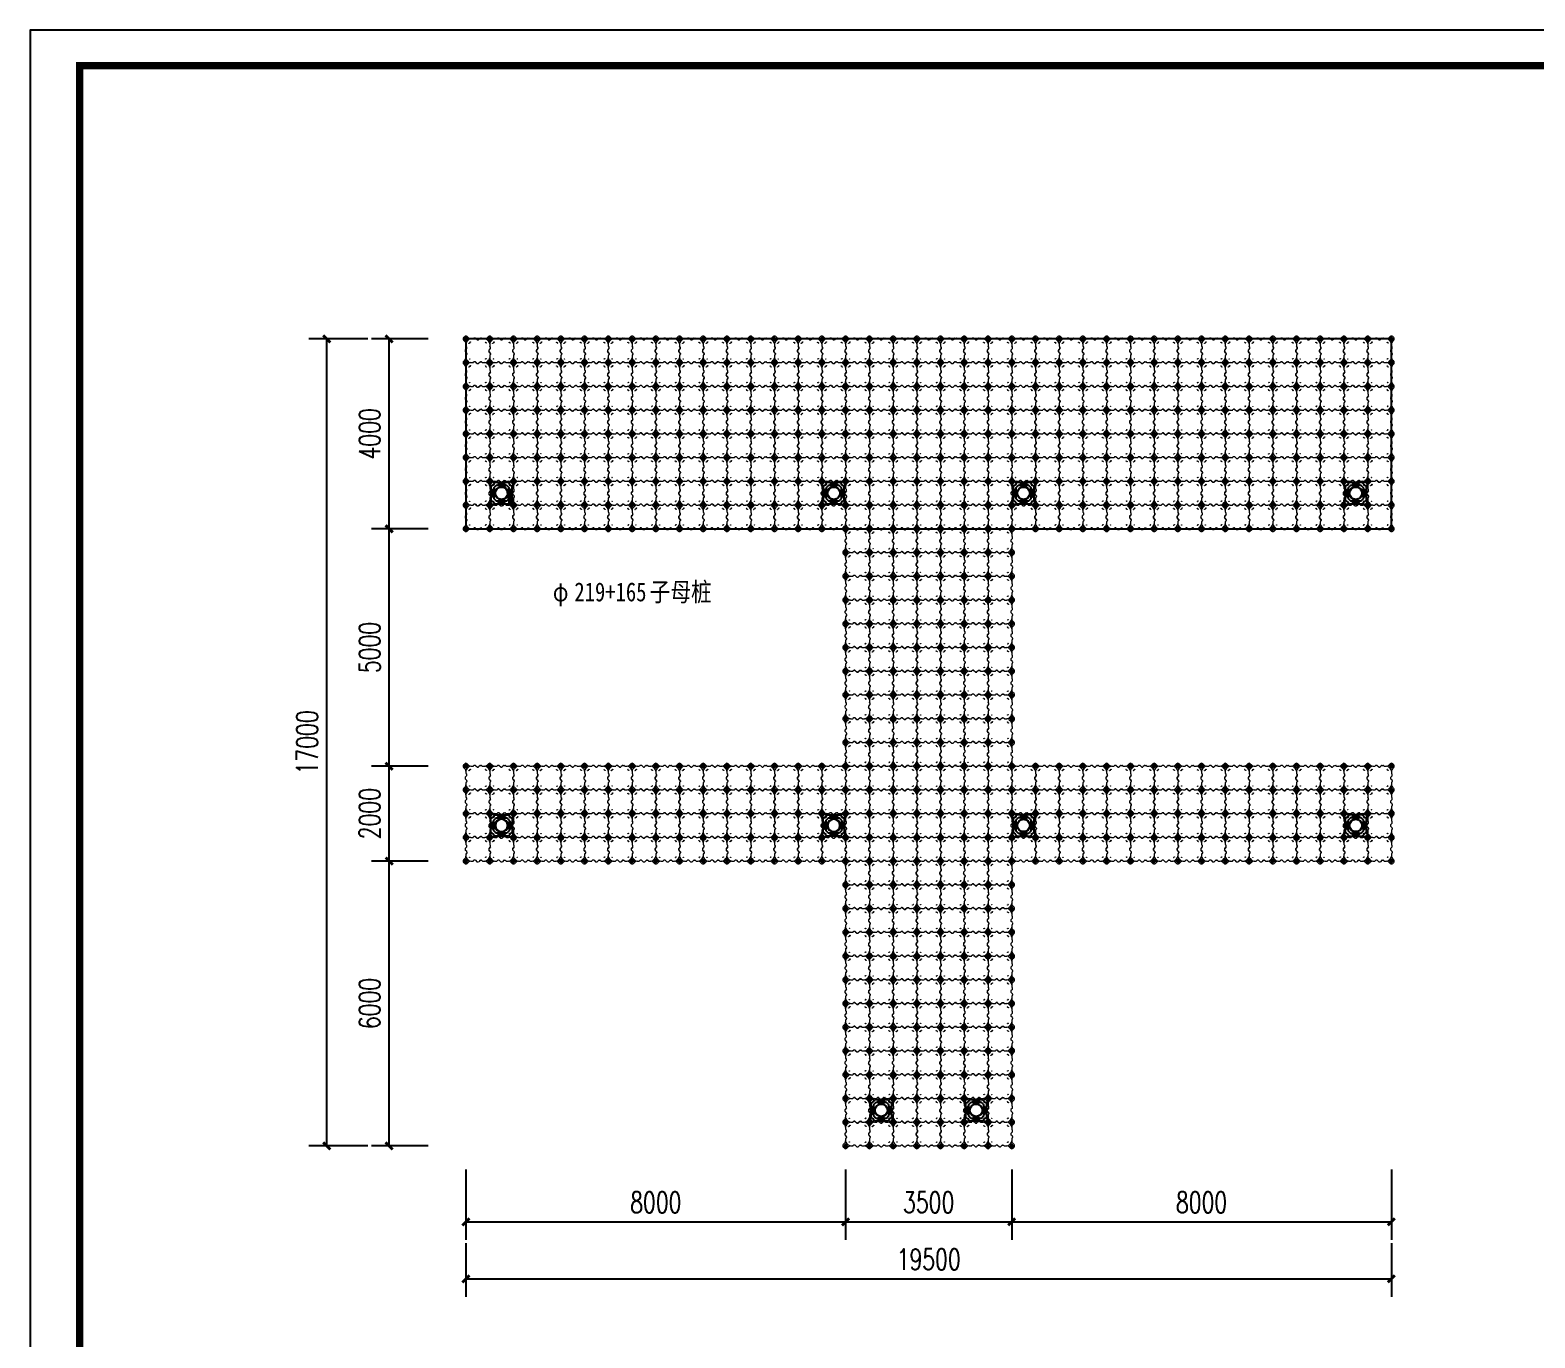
# Model space of a CAD drawing. Extents: x 343640352 to 343860175, y 671810750 to 672046431.
# Drawn here: x 343743715 to 343775422, y 671969740 to 671997290 of the extents above; entities that cross this region are included whole.
import ezdxf

# ---------------------------------------------------------------- set-up
doc = ezdxf.new("R2010")
doc.units = 0
doc.header["$LTSCALE"] = 1000
doc.layers.add('2维浮筒', color=7, linetype='Continuous', lineweight=5)
for name, color, linetype in [('DIM_SYMB', 3, 'Continuous'), ('PUB_DIM', 3, 'Continuous'), ('PUB_TEXT', 7, 'Continuous'), ('W-_ANTICOLLISION防撞措施', 121, 'Continuous'), ('W-MOUNTING固定方式', 5, 'Continuous'), ('蓝色浮筒', 150, 'Continuous')]:
    doc.layers.add(name, color=color, linetype=linetype)
doc.styles.add('-宋体', font='', dxfattribs={"width": 0.8})
doc.styles.add('_TCH_DIM_T3', font='SIMPLEX.shx', dxfattribs={"width": 0.705882, "bigfont": 'hztxt.shx'})
doc.styles.get('-宋体').set_extended_font_data('SimSun')
doc.dimstyles.new('_TCH_ARCH&&150', dxfattribs={"dimtxt": 446.25, "dimasz": 150, "dimexe": 375, "dimexo": 450, "dimgap": 189.375, "dimtad": 1, "dimdec": 0, "dimzin": 0, "dimdsep": 46, "dimtxsty": '_TCH_DIM_T3', "dimblk": 'ARCHTICK', "dimcen": 0.09, "dimclrt": 7, "dimazin": 2, "dimtfac": 1, "dimtdec": 0, "dimtix": 1, "dimtmove": 2, "dimatfit": 3, "dimfxl": 0, "dimtolj": 1, "dimtzin": 0, "dimarcsym": 0})

# ---------------------------------------------------------------- blocks, each defined once
blk = doc.blocks.new('rgthtyjyuk')
blk.add_lwpolyline([(0, 0), (420, 0), (420, 297), (0, 297)], close=True)
at = {"const_width": 1}
blk.add_lwpolyline([(6.97, 5), (415, 5), (415, 292), (6.97, 292)], close=True, dxfattribs=at)
blk = doc.blocks.new('浮筒')
at = {"layer": '2维浮筒', "color": 150, "lineweight": 0}
for p, q in [((-49, 527), (-27, 549)), ((-49, 473), (-21, 445)), ((-16, 304), (-16, 326)), ((-13, 333), (-3, 345)), ((0, 351), (0, 395)), ((55, 479), (21, 445)), ((27, 549), (55, 521)), ((149, 500), (105, 500)), ((171, 484), (155, 497)), ((193, 481), (177, 481)), ((199, 484), (232, 513)), ((261, 516), (239, 516)), ((301, 484), (268, 513)), ((307, 481), (323, 481)), ((329, 484), (345, 497)), ((395, 500), (351, 500)), ((473, 549), (445, 521)), ((479, 445), (445, 479)), ((481, 307), (481, 323)), ((484, 329), (497, 345)), ((500, 351), (500, 395)), ((549, 473), (521, 445)), ((527, 549), (549, 527)), ((-49, 27), (-21, 55)), ((-16, 196), (-16, 174)), ((-13, 297), (16, 264)), ((-13, 203), (16, 236)), ((-13, 167), (-3, 155)), ((0, 105), (0, 149)), ((19, 242), (19, 258)), ((55, 21), (21, 55)), ((203, -13), (236, 16)), ((258, 19), (242, 19)), ((297, -13), (264, 16)), ((479, 55), (445, 21)), ((481, 193), (481, 177)), ((484, 301), (513, 268)), ((484, 199), (513, 232)), ((484, 171), (497, 155)), ((500, 105), (500, 149)), ((516, 239), (516, 261)), ((549, 27), (521, 55)), ((-27, -49), (-49, -27)), ((27, -49), (55, -21)), ((149, 0), (105, 0)), ((167, -13), (155, -3)), ((196, -16), (174, -16)), ((304, -16), (326, -16)), ((333, -13), (345, -3)), ((395, 0), (351, 0)), ((473, -49), (445, -21)), ((549, -27), (527, -49))]:
    blk.add_line(p, q, dxfattribs=at)
for centre in [(76, 415), (85, 424), (420, 420), (71, 89), (80, 80), (89, 71), (407, 65), (415, 76), (424, 85), (435, 93)]:
    blk.add_circle(centre, 3.5, dxfattribs=at)
for centre, radius, start, end in [((-22, 500), 38, 135, 225), ((-24, 500), 7, 90, 270), ((0, 522), 38, 45, 135), ((0, 500), 25, 106.2602, 163.7398), ((0, 500), 25, 196.2602, 253.7398), ((-70, 395), 70, 0, 45), ((-6, 326), 10, 137.7263, 180), ((0, 524), 7, 0, 180), ((0, 476), 7, 180, 0), ((-10, 351), 10, 317.7263, 0), ((70, 395), 70, 135, 180), ((0, 500), 25, 16.2602, 73.7398), ((0, 500), 25, 286.2602, 343.7398), ((24, 500), 7, 270, 90), ((105, 570), 70, 225, 270), ((105, 430), 70, 90, 135), ((149, 490), 10, 47.7263, 90), ((177, 491), 10, 227.7263, 270), ((193, 491), 10, 270, 312.2737), ((239, 506), 10, 90, 132.2737), ((261, 506), 10, 47.7263, 90), ((307, 491), 10, 227.7263, 270), ((323, 491), 10, 270, 312.2737), ((351, 490), 10, 90, 132.2737), ((395, 570), 70, 270, 315), ((395, 430), 70, 45, 90), ((476, 500), 7, 90, 270), ((500, 522), 38, 45, 135), ((500, 500), 25, 106.2602, 163.7398), ((500, 500), 25, 196.2602, 253.7398), ((430, 395), 70, 0, 45), ((491, 323), 10, 137.7263, 180), ((500, 524), 7, 0, 180), ((500, 476), 7, 180, 0), ((490, 351), 10, 317.7263, 0), ((570, 395), 70, 135, 180), ((500, 500), 25, 16.2602, 73.7398), ((500, 500), 25, 286.2602, 343.7398), ((524, 500), 7, 270, 90), ((522, 500), 38, 315, 45), ((-22, 0), 38, 135, 225), ((-24, 0), 7, 90, 270), ((0, 0), 25, 106.2602, 163.7398), ((-70, 105), 70, 315, 0), ((-6, 304), 10, 180, 222.2737), ((-6, 196), 10, 137.7263, 180), ((-6, 174), 10, 180, 222.2737), ((0, 24), 7, 0, 180), ((-10, 149), 10, 0, 42.2737), ((70, 105), 70, 180, 225), ((0, 0), 25, 16.2602, 73.7398), ((9, 258), 10, 0, 42.2737), ((9, 242), 10, 317.7263, 0), ((24, 0), 7, 270, 90), ((105, 70), 70, 225, 270), ((242, 9), 10, 90, 132.2737), ((258, 9), 10, 47.7263, 90), ((395, 70), 70, 270, 315), ((476, 0), 7, 90, 270), ((500, 0), 25, 106.2602, 163.7398), ((430, 105), 70, 315, 0), ((491, 307), 10, 180, 222.2737), ((491, 193), 10, 137.7263, 180), ((491, 177), 10, 180, 222.2737), ((500, 24), 7, 0, 180), ((490, 149), 10, 0, 42.2737), ((570, 105), 70, 180, 225), ((500, 0), 25, 16.2602, 73.7398), ((506, 261), 10, 0, 42.2737), ((506, 239), 10, 317.7263, 0), ((524, 0), 7, 270, 90), ((522, 0), 38, 315, 45), ((0, -22), 38, 225, 315), ((0, 0), 25, 196.2602, 253.7398), ((0, -24), 7, 180, 0), ((0, 0), 25, 286.2602, 343.7398), ((105, -70), 70, 90, 135), ((149, -10), 10, 47.7263, 90), ((174, -6), 10, 227.7263, 270), ((196, -6), 10, 270, 312.2737), ((304, -6), 10, 227.7263, 270), ((326, -6), 10, 270, 312.2737), ((351, -10), 10, 90, 132.2737), ((395, -70), 70, 45, 90), ((500, -22), 38, 225, 315), ((500, 0), 25, 196.2602, 253.7398), ((500, -24), 7, 180, 0), ((500, 0), 25, 286.2602, 343.7398)]:
    blk.add_arc(centre, radius, start, end, dxfattribs=at)
at = {"layer": '蓝色浮筒'}
for centre, radius, start, end in [((-25, 500), 5, 84.2608, 275.7392), ((0, 500), 25, 101.4783, 168.5217), ((0, 500), 25, 191.4783, 258.5217), ((0, 525), 5, 354.2608, 185.7392), ((0, 475), 5, 174.2608, 5.7392), ((0, 500), 25, 11.4783, 78.5217), ((0, 500), 25, 281.4783, 348.5217), ((25, 500), 5, 264.2608, 95.7392), ((475, 500), 5, 84.2608, 275.7392), ((500, 500), 25, 101.4783, 168.5217), ((500, 500), 25, 191.4783, 258.5217), ((500, 525), 5, 354.2608, 185.7392), ((500, 475), 5, 174.2608, 5.7392), ((500, 500), 25, 11.4783, 78.5217), ((500, 500), 25, 281.4783, 348.5217), ((525, 500), 5, 264.2608, 95.7392), ((-25, 0), 5, 84.2608, 275.7392), ((0, 0), 25, 101.4783, 168.5217), ((0, 25), 5, 354.2608, 185.7392), ((0, 0), 25, 11.4783, 78.5217), ((25, 0), 5, 264.2608, 95.7392), ((475, 0), 5, 84.2608, 275.7392), ((500, 0), 25, 101.4783, 168.5217), ((500, 25), 5, 354.2608, 185.7392), ((500, 0), 25, 11.4783, 78.5217), ((525, 0), 5, 264.2608, 95.7392), ((0, 0), 25, 191.4783, 258.5217), ((0, -25), 5, 174.2608, 5.7392), ((0, 0), 25, 281.4783, 348.5217), ((500, 0), 25, 191.4783, 258.5217), ((500, -25), 5, 174.2608, 5.7392), ((500, 0), 25, 281.4783, 348.5217)]:
    blk.add_arc(centre, radius, start, end, dxfattribs=at)
blk = doc.blocks.new('*U31')
at = {"layer": '蓝色浮筒', "rotation": 180.0000000383531}
blk.add_blockref('浮筒', (250, 250), dxfattribs=at)
blk = doc.blocks.new('*U32')
at = {"layer": 'W-_ANTICOLLISION防撞措施', "color": 0, "linetype": 'ByBlock', "lineweight": -2, "transparency": 16777216}
for p in [(0, 0), (500, 0), (1000, 0), (1500, 0), (2000, 0), (2500, 0), (3000, 0), (3500, 0), (4000, 0), (4500, 0), (5000, 0), (5500, 0), (6000, 0), (6500, 0), (7000, 0), (7500, 0), (8000, 0), (8500, 0), (9000, 0), (9500, 0), (10000, 0), (10500, 0), (11000, 0), (11500, 0), (12000, 0), (12500, 0), (13000, 0), (13500, 0), (14000, 0), (14500, 0), (15000, 0), (15500, 0), (16000, 0), (16500, 0), (17000, 0), (17500, 0), (18000, 0), (18500, 0), (19000, 0), (0, -500), (500, -500), (1000, -500), (1500, -500), (2000, -500), (2500, -500), (3000, -500), (3500, -500), (4000, -500), (4500, -500), (5000, -500), (5500, -500), (6000, -500), (6500, -500), (7000, -500), (7500, -500), (8000, -500), (8500, -500), (9000, -500), (9500, -500), (10000, -500), (10500, -500), (11000, -500), (11500, -500), (12000, -500), (12500, -500), (13000, -500), (13500, -500), (14000, -500), (14500, -500), (15000, -500), (15500, -500), (16000, -500), (16500, -500), (17000, -500), (17500, -500), (18000, -500), (18500, -500), (19000, -500), (0, -1000), (500, -1000), (1000, -1000), (1500, -1000), (2000, -1000), (2500, -1000), (3000, -1000), (3500, -1000), (4000, -1000), (4500, -1000), (5000, -1000), (5500, -1000), (6000, -1000), (6500, -1000), (7000, -1000), (7500, -1000), (8000, -1000), (8500, -1000), (9000, -1000), (9500, -1000), (10000, -1000), (10500, -1000), (11000, -1000), (11500, -1000), (12000, -1000), (12500, -1000), (13000, -1000), (13500, -1000), (14000, -1000), (14500, -1000), (15000, -1000), (15500, -1000), (16000, -1000), (16500, -1000), (17000, -1000), (17500, -1000), (18000, -1000), (18500, -1000), (19000, -1000), (0, -1500), (500, -1500), (1000, -1500), (1500, -1500), (2000, -1500), (2500, -1500), (3000, -1500), (3500, -1500), (4000, -1500), (4500, -1500), (5000, -1500), (5500, -1500), (6000, -1500), (6500, -1500), (7000, -1500), (7500, -1500), (8000, -1500), (8500, -1500), (9000, -1500), (9500, -1500), (10000, -1500), (10500, -1500), (11000, -1500), (11500, -1500), (12000, -1500), (12500, -1500), (13000, -1500), (13500, -1500), (14000, -1500), (14500, -1500), (15000, -1500), (15500, -1500), (16000, -1500), (16500, -1500), (17000, -1500), (17500, -1500), (18000, -1500), (18500, -1500), (19000, -1500), (0, -2000), (500, -2000), (1000, -2000), (1500, -2000), (2000, -2000), (2500, -2000), (3000, -2000), (3500, -2000), (4000, -2000), (4500, -2000), (5000, -2000), (5500, -2000), (6000, -2000), (6500, -2000), (7000, -2000), (7500, -2000), (8000, -2000), (8500, -2000), (9000, -2000), (9500, -2000), (10000, -2000), (10500, -2000), (11000, -2000), (11500, -2000), (12000, -2000), (12500, -2000), (13000, -2000), (13500, -2000), (14000, -2000), (14500, -2000), (15000, -2000), (15500, -2000), (16000, -2000), (16500, -2000), (17000, -2000), (17500, -2000), (18000, -2000), (18500, -2000), (19000, -2000), (0, -2500), (500, -2500), (1000, -2500), (1500, -2500), (2000, -2500), (2500, -2500), (3000, -2500), (3500, -2500), (4000, -2500), (4500, -2500), (5000, -2500), (5500, -2500), (6000, -2500), (6500, -2500), (7000, -2500), (7500, -2500), (8000, -2500), (8500, -2500), (9000, -2500), (9500, -2500), (10000, -2500), (10500, -2500), (11000, -2500), (11500, -2500), (12000, -2500), (12500, -2500), (13000, -2500), (13500, -2500), (14000, -2500), (14500, -2500), (15000, -2500), (15500, -2500), (16000, -2500), (16500, -2500), (17000, -2500), (17500, -2500), (18000, -2500), (18500, -2500), (19000, -2500), (0, -3000), (500, -3000), (1000, -3000), (1500, -3000), (2000, -3000), (2500, -3000), (3000, -3000), (3500, -3000), (4000, -3000), (4500, -3000), (5000, -3000), (5500, -3000), (6000, -3000), (6500, -3000), (7000, -3000), (7500, -3000), (8000, -3000), (8500, -3000), (9000, -3000), (9500, -3000), (10000, -3000), (10500, -3000), (11000, -3000), (11500, -3000), (12000, -3000), (12500, -3000), (13000, -3000), (13500, -3000), (14000, -3000), (14500, -3000), (15000, -3000), (15500, -3000), (16000, -3000), (16500, -3000), (17000, -3000), (17500, -3000), (18000, -3000), (18500, -3000), (19000, -3000), (0, -3500), (500, -3500), (1000, -3500), (1500, -3500), (2000, -3500), (2500, -3500), (3000, -3500), (3500, -3500), (4000, -3500), (4500, -3500), (5000, -3500), (5500, -3500), (6000, -3500), (6500, -3500), (7000, -3500), (7500, -3500), (8000, -3500), (8500, -3500), (9000, -3500), (9500, -3500), (10000, -3500), (10500, -3500), (11000, -3500), (11500, -3500), (12000, -3500), (12500, -3500), (13000, -3500), (13500, -3500), (14000, -3500), (14500, -3500), (15000, -3500), (15500, -3500), (16000, -3500), (16500, -3500), (17000, -3500), (17500, -3500), (18000, -3500), (18500, -3500), (19000, -3500)]:
    blk.add_blockref('*U31', p, dxfattribs=at)
blk = doc.blocks.new('*U29')
at = {"layer": '蓝色浮筒', "rotation": 180.0000000383531}
blk.add_blockref('浮筒', (250, 250), dxfattribs=at)
blk = doc.blocks.new('*U30')
at = {"layer": 'W-_ANTICOLLISION防撞措施', "color": 0, "linetype": 'ByBlock', "lineweight": -2, "transparency": 16777216}
for p in [(0, 0), (500, 0), (1000, 0), (1500, 0), (2000, 0), (2500, 0), (3000, 0), (3500, 0), (4000, 0), (4500, 0), (5000, 0), (5500, 0), (6000, 0), (6500, 0), (7000, 0), (7500, 0), (0, -500), (500, -500), (1000, -500), (1500, -500), (2000, -500), (2500, -500), (3000, -500), (3500, -500), (4000, -500), (4500, -500), (5000, -500), (5500, -500), (6000, -500), (6500, -500), (7000, -500), (7500, -500), (0, -1000), (500, -1000), (1000, -1000), (1500, -1000), (2000, -1000), (2500, -1000), (3000, -1000), (3500, -1000), (4000, -1000), (4500, -1000), (5000, -1000), (5500, -1000), (6000, -1000), (6500, -1000), (7000, -1000), (7500, -1000), (0, -1500), (500, -1500), (1000, -1500), (1500, -1500), (2000, -1500), (2500, -1500), (3000, -1500), (3500, -1500), (4000, -1500), (4500, -1500), (5000, -1500), (5500, -1500), (6000, -1500), (6500, -1500), (7000, -1500), (7500, -1500)]:
    blk.add_blockref('*U29', p, dxfattribs=at)
blk = doc.blocks.new('*U134')
at = {"color": 8, "linetype": 'Continuous', "lineweight": 15}
for p, q in [((-1, 2), (-2, 1)), ((0, 1), (0, -1)), ((-1, -2), (-2, -1))]:
    blk.add_line(p, q, dxfattribs=at)
at = {"color": 7, "linetype": 'Continuous', "lineweight": 15}
for p, q in [((16, 1), (0, 1)), ((0, 0), (19, 0)), ((16, 1), (16, 0)), ((19, -1), (19, 0)), ((0, -1), (19, -1))]:
    blk.add_line(p, q, dxfattribs=at)
for centre, radius, start, end in [((-3, 0), 2.9, 41.3178, 318.6822), ((-3, 0), 1.45, 41.3178, 318.6822), ((0, 3), 2.82, 221.3178, 270), ((0, -3), 2.82, 90, 138.6822), ((0, 3), 1.37, 221.3178, 270), ((0, -3), 1.37, 90, 138.6822)]:
    blk.add_arc(centre, radius, start, end, dxfattribs=at)
blk = doc.blocks.new('*U135')
blk.add_lwpolyline([(-12, 0), (-12, 2.5), (12, 2.5), (12, 0)], close=True)
blk = doc.blocks.new('无头销轴_B型_D12X150')
at = {"color": 0}
for p, q in [((-72, 6), (-72, -6)), ((72, 6), (72, -6))]:
    blk.add_line(p, q, dxfattribs=at)
blk.add_lwpolyline([(-75, 4), (-75, -4), (-72, -6), (72, -6), (75, -4), (75, 4), (72, 6), (-72, 6)], close=True, dxfattribs=at)
for centre in [(-70, 0), (70, 0)]:
    blk.add_circle(centre, 1.6, dxfattribs=at)
blk = doc.blocks.new('sdf')
at = {"layer": 'W-MOUNTING固定方式', "color": 0}
for p, q in [((43285, -2497), (43283, -2500)), ((43378, -2500), (43283, -2500)), ((43283, -2574), (43283, -2500)), ((43285, -2497), (43376, -2497)), ((43376, -2497), (43378, -2500)), ((43378, -2500), (43378, -2574)), ((43108, -2622), (43108, -2815)), ((43109, -2673), (43112, -2671)), ((43109, -2764), (43109, -2673)), ((43109, -2764), (43112, -2766)), ((43112, -2671), (43112, -2766)), ((43112, -2671), (43186, -2671)), ((43186, -2766), (43112, -2766)), ((43186, -2766), (43186, -2671)), ((43186, -2671), (43189, -2673)), ((43186, -2766), (43189, -2764)), ((43189, -2673), (43189, -2764)), ((43283, -2574), (43378, -2574)), ((43283, -2574), (43285, -2577)), ((43376, -2577), (43285, -2577)), ((43378, -2574), (43376, -2577)), ((43475, -2671), (43472, -2673)), ((43472, -2764), (43472, -2673)), ((43475, -2766), (43472, -2764)), ((43475, -2671), (43475, -2766)), ((43475, -2671), (43549, -2671)), ((43549, -2766), (43475, -2766)), ((43549, -2766), (43549, -2671)), ((43552, -2674), (43549, -2671)), ((43552, -2764), (43549, -2766)), ((43552, -2674), (43552, -2764)), ((43283, -2863), (43285, -2860)), ((43378, -2863), (43283, -2863)), ((43283, -2937), (43283, -2863)), ((43283, -2937), (43378, -2937)), ((43285, -2940), (43283, -2937)), ((43285, -2860), (43376, -2860)), ((43375, -2940), (43285, -2940)), ((43375, -2940), (43378, -2937)), ((43378, -2863), (43376, -2860)), ((43378, -2863), (43378, -2937))]:
    blk.add_line(p, q, dxfattribs=at)
at = {"layer": 'W-MOUNTING固定方式', "color": 6}
for points in [[(43123, -2568), (43052, -2497, -0.414214), (43052, -2441), (43052, -2441, -0.414214), (43109, -2441), (43179, -2511)], [(43538, -2568), (43609, -2497, 0.414214), (43609, -2441), (43609, -2441, 0.414214), (43552, -2441), (43482, -2511)], [(43123, -2870), (43052, -2941, 0.414214), (43052, -2997), (43052, -2997, 0.414214), (43109, -2997), (43179, -2927)], [(43538, -2870), (43609, -2941, -0.414214), (43609, -2997), (43609, -2997, -0.414214), (43552, -2997), (43482, -2927)]]:
    blk.add_lwpolyline(points, format="xyb", dxfattribs=at)
at = {"layer": 'W-MOUNTING固定方式'}
for points in [[(43194, -2941), (43467, -2941), (43553, -2856), (43553, -2582), (43467, -2496), (43194, -2496), (43108, -2582), (43108, -2856)], [(43219, -2881), (43442, -2881), (43493, -2831), (43493, -2607), (43442, -2556), (43219, -2556), (43168, -2607), (43168, -2831)]]:
    blk.add_lwpolyline(points, close=True, dxfattribs=at)
at = {"layer": 'W-MOUNTING固定方式', "color": 0}
for points in [[(43272, -2496), (43272, -2537), (43272, -2557), (43281, -2557), (43281, -2537), (43281, -2496)], [(43380, -2496), (43380, -2537), (43380, -2557), (43389, -2557), (43389, -2537), (43389, -2496)], [(43108, -2669), (43149, -2669), (43169, -2669), (43169, -2660), (43149, -2660), (43108, -2660)], [(43108, -2777), (43149, -2777), (43169, -2777), (43169, -2768), (43149, -2768), (43108, -2768)], [(43553, -2660), (43512, -2660), (43492, -2660), (43492, -2669), (43512, -2669), (43553, -2669)], [(43553, -2768), (43512, -2768), (43492, -2768), (43492, -2777), (43512, -2777), (43553, -2777)], [(43281, -2941), (43281, -2900), (43281, -2880), (43272, -2880), (43272, -2900), (43272, -2941)], [(43389, -2941), (43389, -2900), (43389, -2880), (43380, -2880), (43380, -2900), (43380, -2941)]]:
    blk.add_lwpolyline(points, dxfattribs=at)
at = {"layer": 'W-MOUNTING固定方式', "color": 5}
for centre in [(43080, -2469), (43580, -2469), (43080, -2969), (43580, -2969)]:
    blk.add_circle(centre, 7, dxfattribs=at)
at = {"layer": 'W-MOUNTING固定方式'}
for radius in [136, 130]:
    blk.add_circle((43330, -2719), radius, dxfattribs=at)
at = {"layer": 'W-MOUNTING固定方式', "color": 0}
for name, p in [('无头销轴_B型_D12X150', (43330, -2537)), ('*U134', (43143, -2788)), ('*U135', (43512, -2660))]:
    blk.add_blockref(name, p, dxfattribs=at)
for name, p, rotation in [('*U134', (43261, -2531), 270.0000000000001), ('*U135', (43272, -2537), 90.00000000000004), ('*U135', (43149, -2777), 180), ('无头销轴_B型_D12X150', (43149, -2719), 90), ('*U134', (43518, -2649), 180), ('无头销轴_B型_D12X150', (43512, -2719), 270), ('无头销轴_B型_D12X150', (43330, -2900), 180), ('*U135', (43389, -2900), 270), ('*U134', (43400, -2906), 90.00000000000001)]:
    blk.add_blockref(name, p, dxfattribs=dict(at, rotation=rotation))
at = {"layer": 'W-MOUNTING固定方式', "color": 0, "xscale": -1}
for name, p, rotation in [('*U135', (43389, -2537), 270.0000000000001), ('*U134', (43400, -2531), 90.00000000000007), ('*U134', (43143, -2649), 180), ('*U135', (43512, -2777), 180), ('*U134', (43261, -2906), 270), ('*U135', (43272, -2900), 90)]:
    blk.add_blockref(name, p, dxfattribs=dict(at, rotation=rotation))
for name, p in [('*U135', (43149, -2660)), ('*U134', (43518, -2788))]:
    blk.add_blockref(name, p, dxfattribs=at)
blk = doc.blocks.new('*U27')
at = {"layer": '蓝色浮筒', "rotation": 180.0000000383531}
blk.add_blockref('浮筒', (250, 250), dxfattribs=at)
blk = doc.blocks.new('*U28')
at = {"layer": 'W-_ANTICOLLISION防撞措施', "color": 0, "linetype": 'ByBlock', "lineweight": -2, "transparency": 16777216}
for p in [(0, 0), (500, 0), (1000, 0), (1500, 0), (2000, 0), (2500, 0), (3000, 0), (3500, 0), (4000, 0), (4500, 0), (5000, 0), (5500, 0), (6000, 0), (6500, 0), (7000, 0), (7500, 0), (0, -500), (500, -500), (1000, -500), (1500, -500), (2000, -500), (2500, -500), (3000, -500), (3500, -500), (4000, -500), (4500, -500), (5000, -500), (5500, -500), (6000, -500), (6500, -500), (7000, -500), (7500, -500), (0, -1000), (500, -1000), (1000, -1000), (1500, -1000), (2000, -1000), (2500, -1000), (3000, -1000), (3500, -1000), (4000, -1000), (4500, -1000), (5000, -1000), (5500, -1000), (6000, -1000), (6500, -1000), (7000, -1000), (7500, -1000), (0, -1500), (500, -1500), (1000, -1500), (1500, -1500), (2000, -1500), (2500, -1500), (3000, -1500), (3500, -1500), (4000, -1500), (4500, -1500), (5000, -1500), (5500, -1500), (6000, -1500), (6500, -1500), (7000, -1500), (7500, -1500)]:
    blk.add_blockref('*U27', p, dxfattribs=at)
blk = doc.blocks.new('_ArchTick')
at = {"color": 0, "linetype": 'ByBlock', "const_width": 0.4}
blk.add_lwpolyline([(-0.5, -0.5), (0.5, 0.5)], dxfattribs=at)
blk = doc.blocks.new('*D227')
at = {"layer": 'Defpoints', "color": 0, "transparency": 16777216}
for p in [(343752898, 671972184), (343772398, 671972184), (343772398, 671970983)]:
    blk.add_point(p, dxfattribs=at)
at = {"layer": 'PUB_DIM', "color": 0, "lineweight": -2, "transparency": 16777216}
for p, q in [((343752898, 671971734), (343752898, 671970608)), ((343772398, 671971734), (343772398, 671970608)), ((343752898, 671970983), (343772398, 671970983))]:
    blk.add_line(p, q, dxfattribs=at)
at = {"layer": 'PUB_DIM', "color": 0, "lineweight": -2, "transparency": 16777216, "xscale": 150, "yscale": 150, "zscale": 150, "rotation": 180}
blk.add_blockref('_ArchTick', (343752898, 671970983), dxfattribs=at)
at = {"layer": 'PUB_DIM', "color": 0, "lineweight": -2, "transparency": 16777216, "xscale": 150, "yscale": 150, "zscale": 150}
blk.add_blockref('_ArchTick', (343772398, 671970983), dxfattribs=at)
at = {"layer": 'PUB_DIM', "color": 7, "transparency": 16777216, "insert": (343762648, 671971396), "char_height": 446.2, "attachment_point": 5, "style": '_TCH_DIM_T3'}
blk.add_mtext('\\A1;19500', dxfattribs=at)
blk = doc.blocks.new('*D228')
at = {"layer": 'Defpoints', "color": 0, "transparency": 16777216}
for p in [(343749964, 671990784), (343751280, 671990784), (343751280, 671973784)]:
    blk.add_point(p, dxfattribs=at)
at = {"layer": 'PUB_DIM', "color": 0, "lineweight": -2, "transparency": 16777216}
for p, q in [((343750830, 671990784), (343749589, 671990784)), ((343749964, 671973784), (343749964, 671990784)), ((343750830, 671973784), (343749589, 671973784))]:
    blk.add_line(p, q, dxfattribs=at)
at = {"layer": 'PUB_DIM', "color": 0, "lineweight": -2, "transparency": 16777216, "xscale": 150, "yscale": 150, "zscale": 150}
for p, rotation in [((343749964, 671990784), 90), ((343749964, 671973784), 270)]:
    blk.add_blockref('_ArchTick', p, dxfattribs=dict(at, rotation=rotation))
at = {"layer": 'PUB_DIM', "color": 7, "transparency": 16777216, "insert": (343749552, 671982284), "char_height": 446.2, "attachment_point": 5, "rotation": 90, "style": '_TCH_DIM_T3'}
blk.add_mtext('\\A1;17000', dxfattribs=at)
blk = doc.blocks.new('*D229')
at = {"layer": 'Defpoints', "color": 0, "transparency": 16777216}
for p in [(343751280, 671990784), (343752550, 671990784), (343752550, 671986784)]:
    blk.add_point(p, dxfattribs=at)
at = {"layer": 'PUB_DIM', "color": 0, "lineweight": -2, "transparency": 16777216}
for p, q in [((343752100, 671990784), (343750905, 671990784)), ((343751280, 671986784), (343751280, 671990784)), ((343752100, 671986784), (343750905, 671986784))]:
    blk.add_line(p, q, dxfattribs=at)
at = {"layer": 'PUB_DIM', "color": 0, "lineweight": -2, "transparency": 16777216, "xscale": 150, "yscale": 150, "zscale": 150}
for p, rotation in [((343751280, 671990784), 90), ((343751280, 671986784), 270)]:
    blk.add_blockref('_ArchTick', p, dxfattribs=dict(at, rotation=rotation))
at = {"layer": 'PUB_DIM', "color": 7, "transparency": 16777216, "insert": (343750868, 671988784), "char_height": 446.2, "attachment_point": 5, "rotation": 90, "style": '_TCH_DIM_T3'}
blk.add_mtext('\\A1;4000', dxfattribs=at)
blk = doc.blocks.new('*D230')
at = {"layer": 'Defpoints', "color": 0, "transparency": 16777216}
for p in [(343751280, 671986784), (343752550, 671986784), (343752550, 671981784)]:
    blk.add_point(p, dxfattribs=at)
at = {"layer": 'PUB_DIM', "color": 0, "lineweight": -2, "transparency": 16777216}
for p, q in [((343752100, 671986784), (343750905, 671986784)), ((343751280, 671981784), (343751280, 671986784)), ((343752100, 671981784), (343750905, 671981784))]:
    blk.add_line(p, q, dxfattribs=at)
at = {"layer": 'PUB_DIM', "color": 0, "lineweight": -2, "transparency": 16777216, "xscale": 150, "yscale": 150, "zscale": 150}
for p, rotation in [((343751280, 671986784), 90), ((343751280, 671981784), 270)]:
    blk.add_blockref('_ArchTick', p, dxfattribs=dict(at, rotation=rotation))
at = {"layer": 'PUB_DIM', "color": 7, "transparency": 16777216, "insert": (343750868, 671984284), "char_height": 446.2, "attachment_point": 5, "rotation": 90, "style": '_TCH_DIM_T3'}
blk.add_mtext('\\A1;5000', dxfattribs=at)
blk = doc.blocks.new('*D231')
at = {"layer": 'Defpoints', "color": 0, "transparency": 16777216}
for p in [(343751280, 671981784), (343752550, 671981784), (343752550, 671979784)]:
    blk.add_point(p, dxfattribs=at)
at = {"layer": 'PUB_DIM', "color": 0, "lineweight": -2, "transparency": 16777216}
for p, q in [((343752100, 671981784), (343750905, 671981784)), ((343751280, 671979784), (343751280, 671981784)), ((343752100, 671979784), (343750905, 671979784))]:
    blk.add_line(p, q, dxfattribs=at)
at = {"layer": 'PUB_DIM', "color": 0, "lineweight": -2, "transparency": 16777216, "xscale": 150, "yscale": 150, "zscale": 150}
for p, rotation in [((343751280, 671981784), 90), ((343751280, 671979784), 270)]:
    blk.add_blockref('_ArchTick', p, dxfattribs=dict(at, rotation=rotation))
at = {"layer": 'PUB_DIM', "color": 7, "transparency": 16777216, "insert": (343750868, 671980784), "char_height": 446.2, "attachment_point": 5, "rotation": 90, "style": '_TCH_DIM_T3'}
blk.add_mtext('\\A1;2000', dxfattribs=at)
blk = doc.blocks.new('*D232')
at = {"layer": 'Defpoints', "color": 0, "transparency": 16777216}
for p in [(343751280, 671979784), (343752550, 671979784), (343752550, 671973784)]:
    blk.add_point(p, dxfattribs=at)
at = {"layer": 'PUB_DIM', "color": 0, "lineweight": -2, "transparency": 16777216}
for p, q in [((343752100, 671979784), (343750905, 671979784)), ((343751280, 671973784), (343751280, 671979784)), ((343752100, 671973784), (343750905, 671973784))]:
    blk.add_line(p, q, dxfattribs=at)
at = {"layer": 'PUB_DIM', "color": 0, "lineweight": -2, "transparency": 16777216, "xscale": 150, "yscale": 150, "zscale": 150}
for p, rotation in [((343751280, 671979784), 90), ((343751280, 671973784), 270)]:
    blk.add_blockref('_ArchTick', p, dxfattribs=dict(at, rotation=rotation))
at = {"layer": 'PUB_DIM', "color": 7, "transparency": 16777216, "insert": (343750868, 671976784), "char_height": 446.2, "attachment_point": 5, "rotation": 90, "style": '_TCH_DIM_T3'}
blk.add_mtext('\\A1;6000', dxfattribs=at)
blk = doc.blocks.new('*D233')
at = {"layer": 'Defpoints', "color": 0, "transparency": 16777216}
for p in [(343752898, 671973734), (343760898, 671973734), (343760898, 671972184)]:
    blk.add_point(p, dxfattribs=at)
at = {"layer": 'PUB_DIM', "color": 0, "lineweight": -2, "transparency": 16777216}
for p, q in [((343752898, 671973284), (343752898, 671971809)), ((343760898, 671973284), (343760898, 671971809)), ((343752898, 671972184), (343760898, 671972184))]:
    blk.add_line(p, q, dxfattribs=at)
at = {"layer": 'PUB_DIM', "color": 0, "lineweight": -2, "transparency": 16777216, "xscale": 150, "yscale": 150, "zscale": 150, "rotation": 180}
blk.add_blockref('_ArchTick', (343752898, 671972184), dxfattribs=at)
at = {"layer": 'PUB_DIM', "color": 0, "lineweight": -2, "transparency": 16777216, "xscale": 150, "yscale": 150, "zscale": 150}
blk.add_blockref('_ArchTick', (343760898, 671972184), dxfattribs=at)
at = {"layer": 'PUB_DIM', "color": 7, "transparency": 16777216, "insert": (343756898, 671972596), "char_height": 446.2, "attachment_point": 5, "style": '_TCH_DIM_T3'}
blk.add_mtext('\\A1;8000', dxfattribs=at)
blk = doc.blocks.new('*D234')
at = {"layer": 'Defpoints', "color": 0, "transparency": 16777216}
for p in [(343760898, 671973734), (343764398, 671973734), (343764398, 671972184)]:
    blk.add_point(p, dxfattribs=at)
at = {"layer": 'PUB_DIM', "color": 0, "lineweight": -2, "transparency": 16777216}
for p, q in [((343760898, 671973284), (343760898, 671971809)), ((343764398, 671973284), (343764398, 671971809)), ((343760898, 671972184), (343764398, 671972184))]:
    blk.add_line(p, q, dxfattribs=at)
at = {"layer": 'PUB_DIM', "color": 0, "lineweight": -2, "transparency": 16777216, "xscale": 150, "yscale": 150, "zscale": 150, "rotation": 180}
blk.add_blockref('_ArchTick', (343760898, 671972184), dxfattribs=at)
at = {"layer": 'PUB_DIM', "color": 0, "lineweight": -2, "transparency": 16777216, "xscale": 150, "yscale": 150, "zscale": 150}
blk.add_blockref('_ArchTick', (343764398, 671972184), dxfattribs=at)
at = {"layer": 'PUB_DIM', "color": 7, "transparency": 16777216, "insert": (343762648, 671972596), "char_height": 446.2, "attachment_point": 5, "style": '_TCH_DIM_T3'}
blk.add_mtext('\\A1;3500', dxfattribs=at)
blk = doc.blocks.new('*D235')
at = {"layer": 'Defpoints', "color": 0, "transparency": 16777216}
for p in [(343764398, 671973734), (343772398, 671973734), (343772398, 671972184)]:
    blk.add_point(p, dxfattribs=at)
at = {"layer": 'PUB_DIM', "color": 0, "lineweight": -2, "transparency": 16777216}
for p, q in [((343764398, 671973284), (343764398, 671971809)), ((343772398, 671973284), (343772398, 671971809)), ((343764398, 671972184), (343772398, 671972184))]:
    blk.add_line(p, q, dxfattribs=at)
at = {"layer": 'PUB_DIM', "color": 0, "lineweight": -2, "transparency": 16777216, "xscale": 150, "yscale": 150, "zscale": 150, "rotation": 180}
blk.add_blockref('_ArchTick', (343764398, 671972184), dxfattribs=at)
at = {"layer": 'PUB_DIM', "color": 0, "lineweight": -2, "transparency": 16777216, "xscale": 150, "yscale": 150, "zscale": 150}
blk.add_blockref('_ArchTick', (343772398, 671972184), dxfattribs=at)
at = {"layer": 'PUB_DIM', "color": 7, "transparency": 16777216, "insert": (343768398, 671972596), "char_height": 446.2, "attachment_point": 5, "style": '_TCH_DIM_T3'}
blk.add_mtext('\\A1;8000', dxfattribs=at)

msp = doc.modelspace()

# ---------------------------------------------------------------- linework, layer by layer
msp.add_lwpolyline([(343752898.2, 671986784.4), (343772398.2, 671986784.4), (343772398.2, 671990784.4), (343752898.2, 671990784.4)], close=True)
at = {"layer": 'DIM_SYMB'}
msp.add_lwpolyline([(343758299.9, 671985099, 0, 0, 0), (343754520.3, 671985099, 0, 0, 0), (343753723.2, 671987711.6, 0, 120, 0), (343753854.5, 671987281.2, 0, 0, 0)], format="xyseb", dxfattribs=at)

# ---------------------------------------------------------------- block references
at = {"xscale": 150, "yscale": 150, "zscale": 150}
msp.add_blockref('rgthtyjyuk', (343743714.6, 671952740), dxfattribs=at)
for p in [(343710317.8, 671990253.3), (343717317.8, 671990253.3), (343721317.8, 671990253.3), (343728317.8, 671990253.3), (343721317.8, 671983253.3), (343728317.8, 671983253.3), (343718317.8, 671977253.3), (343720317.8, 671977253.3)]:
    msp.add_blockref('sdf', p)
at = {"xscale": -1}
for p in [(343796978.6, 671983253.3), (343803978.6, 671983253.3)]:
    msp.add_blockref('sdf', p, dxfattribs=at)
at = {"layer": 'W-_ANTICOLLISION防撞措施'}
for name, p in [('*U32', (343753148.2, 671990534.4)), ('*U28', (343753148.2, 671981534.4)), ('*U30', (343764648.2, 671981534.4))]:
    msp.add_blockref(name, p, dxfattribs=at)
at = {"layer": '蓝色浮筒', "rotation": 180.0000000383531}
for p in [(343761398.2, 671986784.4), (343761898.2, 671986784.4), (343762398.2, 671986784.4), (343762898.2, 671986784.4), (343763398.2, 671986784.4), (343763898.2, 671986784.4), (343764398.2, 671986784.4), (343761398.2, 671986284.4), (343761898.2, 671986284.4), (343762398.2, 671986284.4), (343762898.2, 671986284.4), (343763398.2, 671986284.4), (343763898.2, 671986284.4), (343764398.2, 671986284.4), (343761398.2, 671985784.4), (343761898.2, 671985784.4), (343762398.2, 671985784.4), (343762898.2, 671985784.4), (343763398.2, 671985784.4), (343763898.2, 671985784.4), (343764398.2, 671985784.4), (343761398.2, 671985284.4), (343761898.2, 671985284.4), (343762398.2, 671985284.4), (343762898.2, 671985284.4), (343763398.2, 671985284.4), (343763898.2, 671985284.4), (343764398.2, 671985284.4), (343761398.2, 671984784.4), (343761898.2, 671984784.4), (343762398.2, 671984784.4), (343762898.2, 671984784.4), (343763398.2, 671984784.4), (343763898.2, 671984784.4), (343764398.2, 671984784.4), (343761398.2, 671984284.4), (343761898.2, 671984284.4), (343762398.2, 671984284.4), (343762898.2, 671984284.4), (343763398.2, 671984284.4), (343763898.2, 671984284.4), (343764398.2, 671984284.4), (343761398.2, 671983784.4), (343761898.2, 671983784.4), (343762398.2, 671983784.4), (343762898.2, 671983784.4), (343763398.2, 671983784.4), (343763898.2, 671983784.4), (343764398.2, 671983784.4), (343761398.2, 671983284.4), (343761898.2, 671983284.4), (343762398.2, 671983284.4), (343762898.2, 671983284.4), (343763398.2, 671983284.4), (343763898.2, 671983284.4), (343764398.2, 671983284.4), (343761398.2, 671982784.4), (343761898.2, 671982784.4), (343762398.2, 671982784.4), (343762898.2, 671982784.4), (343763398.2, 671982784.4), (343763898.2, 671982784.4), (343764398.2, 671982784.4), (343761398.2, 671982284.4), (343761898.2, 671982284.4), (343762398.2, 671982284.4), (343762898.2, 671982284.4), (343763398.2, 671982284.4), (343763898.2, 671982284.4), (343764398.2, 671982284.4), (343761398.2, 671981784.4), (343761898.2, 671981784.4), (343762398.2, 671981784.4), (343762898.2, 671981784.4), (343763398.2, 671981784.4), (343763898.2, 671981784.4), (343764398.2, 671981784.4), (343761398.2, 671981284.4), (343761898.2, 671981284.4), (343762398.2, 671981284.4), (343762898.2, 671981284.4), (343763398.2, 671981284.4), (343763898.2, 671981284.4), (343764398.2, 671981284.4), (343761398.2, 671980784.4), (343761898.2, 671980784.4), (343762398.2, 671980784.4), (343762898.2, 671980784.4), (343763398.2, 671980784.4), (343763898.2, 671980784.4), (343764398.2, 671980784.4), (343761398.2, 671980284.4), (343761898.2, 671980284.4), (343762398.2, 671980284.4), (343762898.2, 671980284.4), (343763398.2, 671980284.4), (343763898.2, 671980284.4), (343764398.2, 671980284.4), (343761398.2, 671979784.4), (343761898.2, 671979784.4), (343762398.2, 671979784.4), (343762898.2, 671979784.4), (343763398.2, 671979784.4), (343763898.2, 671979784.4), (343764398.2, 671979784.4), (343761398.2, 671979284.4), (343761898.2, 671979284.4), (343762398.2, 671979284.4), (343762898.2, 671979284.4), (343763398.2, 671979284.4), (343763898.2, 671979284.4), (343764398.2, 671979284.4), (343761398.2, 671978784.4), (343761898.2, 671978784.4), (343762398.2, 671978784.4), (343762898.2, 671978784.4), (343763398.2, 671978784.4), (343763898.2, 671978784.4), (343764398.2, 671978784.4), (343761398.2, 671978284.4), (343761898.2, 671978284.4), (343762398.2, 671978284.4), (343762898.2, 671978284.4), (343763398.2, 671978284.4), (343763898.2, 671978284.4), (343764398.2, 671978284.4), (343761398.2, 671977784.4), (343761898.2, 671977784.4), (343762398.2, 671977784.4), (343762898.2, 671977784.4), (343763398.2, 671977784.4), (343763898.2, 671977784.4), (343764398.2, 671977784.4), (343761398.2, 671977284.4), (343761898.2, 671977284.4), (343762398.2, 671977284.4), (343762898.2, 671977284.4), (343763398.2, 671977284.4), (343763898.2, 671977284.4), (343764398.2, 671977284.4), (343761398.2, 671976784.4), (343761898.2, 671976784.4), (343762398.2, 671976784.4), (343762898.2, 671976784.4), (343763398.2, 671976784.4), (343763898.2, 671976784.4), (343764398.2, 671976784.4), (343761398.2, 671976284.4), (343761898.2, 671976284.4), (343762398.2, 671976284.4), (343762898.2, 671976284.4), (343763398.2, 671976284.4), (343763898.2, 671976284.4), (343764398.2, 671976284.4), (343761398.2, 671975784.4), (343761898.2, 671975784.4), (343762398.2, 671975784.4), (343762898.2, 671975784.4), (343763398.2, 671975784.4), (343763898.2, 671975784.4), (343764398.2, 671975784.4), (343761398.2, 671975284.4), (343761898.2, 671975284.4), (343762398.2, 671975284.4), (343762898.2, 671975284.4), (343763398.2, 671975284.4), (343763898.2, 671975284.4), (343764398.2, 671975284.4), (343761398.2, 671974784.4), (343761898.2, 671974784.4), (343762398.2, 671974784.4), (343762898.2, 671974784.4), (343763398.2, 671974784.4), (343763898.2, 671974784.4), (343764398.2, 671974784.4), (343761398.2, 671974284.4), (343761898.2, 671974284.4), (343762398.2, 671974284.4), (343762898.2, 671974284.4), (343763398.2, 671974284.4), (343763898.2, 671974284.4), (343764398.2, 671974284.4)]:
    msp.add_blockref('浮筒', p, dxfattribs=at)

# ---------------------------------------------------------------- texts
at = {"layer": 'PUB_TEXT', "color": 7, "style": '-宋体', "width": 0.8}
for s, height, p in [('φ', 398.7, (343754729.2, 671985256.5)), ('219+165', 398.73, (343755182.9, 671985256.5)), ('子母桩', 398.73, (343756770.7, 671985256.5))]:
    msp.add_text(s, height=height, dxfattribs=at).set_placement(p)

# ---------------------------------------------------------------- dimensions: what is measured, and where the dimension line sits
at = {"layer": 'PUB_DIM'}
for p1, p2, distance, picture, middle in [((343751280.4, 671973784.4), (343751280.4, 671990784.4), 1316.3, '*D228', (343749551.6, 671982284.4)), ((343752550, 671986784.4), (343752550, 671990784.4), 1269.6, '*D229', (343750867.9, 671988784.4)), ((343752550, 671981784.4), (343752550, 671986784.4), 1269.6, '*D230', (343750867.9, 671984284.4)), ((343752550, 671979784.4), (343752550, 671981784.4), 1269.6, '*D231', (343750867.9, 671980784.4)), ((343752550, 671973784.4), (343752550, 671979784.4), 1269.6, '*D232', (343750867.9, 671976784.4)), ((343752898.2, 671973733.6), (343760898.2, 671973733.6), -1550, '*D233', (343756898.2, 671972596.1)), ((343760898.2, 671973733.6), (343764398.2, 671973733.6), -1550, '*D234', (343762648.2, 671972596.1)), ((343764398.2, 671973733.6), (343772398.2, 671973733.6), -1550, '*D235', (343768398.2, 671972596.1)), ((343752898.2, 671972183.6), (343772398.2, 671972183.6), -1200.2, '*D227', (343762648.2, 671971395.9))]:
    dim = msp.add_aligned_dim(p1=p1, p2=p2, distance=distance, dimstyle='_TCH_ARCH&&150', dxfattribs=at)
    dim.commit()
    dim.dimension.update_dxf_attribs({"geometry": picture, "text_midpoint": middle})

doc.saveas('drawing.dxf')
